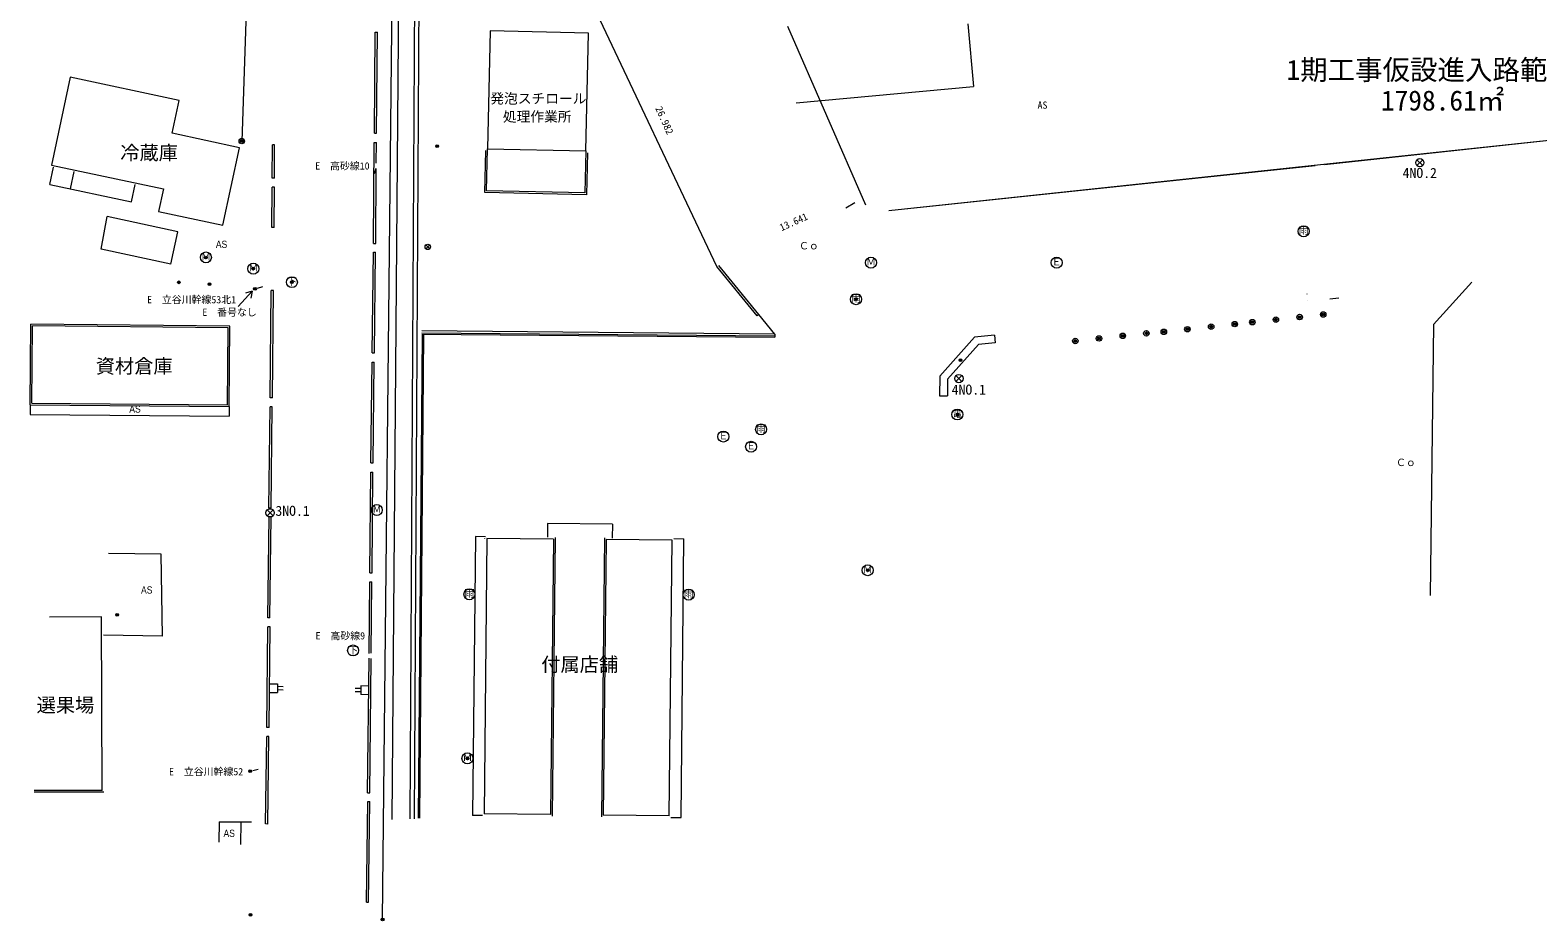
# Model space of a CAD drawing. Units: millimetres on the paper. Extents: x -41381735 to 995, y -187209857 to 638.
# Drawn here: x 238.7 to 513.2, y 216.2 to 378.5 of the extents above; entities that cross this region are included whole.
import ezdxf
from ezdxf.enums import TextEntityAlignment as Align

# ---------------------------------------------------------------- set-up
doc = ezdxf.new("R2010")
doc.units = ezdxf.units.MM
doc.header["$PDMODE"] = 32
doc.header["$PDSIZE"] = 0.5
doc.layers.add('_0-a_', color=7, linetype='Continuous')
for name, color, linetype, lineweight in [('_1-c_', 3, 'Continuous', 9), ('S-BGD', 7, 'Continuous', 13), ('S-STR-STR1', 7, 'Continuous', 13)]:
    doc.layers.add(name, color=color, linetype=linetype, lineweight=lineweight)
doc.styles.add('ＭＳ ゴシック', font='')
doc.styles.add('ＭＳ Ｐゴシック', font='')
doc.styles.get('ＭＳ ゴシック').set_extended_font_data('MS Gothic')
doc.styles.get('ＭＳ Ｐゴシック').set_extended_font_data('MS PGothic')

msp = doc.modelspace()

# ---------------------------------------------------------------- linework, layer by layer
at = {"layer": '_1-c_'}
for p, q in [((390.865, 346.556), (376.648, 379.11)), ((540.992, 361.111), (395.056, 345.528))]:
    msp.add_line(p, q, dxfattribs=at)
at = {"layer": 'S-BGD', "lineweight": 18}
for p, q in [((305.832, 389.298), (304.599, 234.695)), ((308.718, 386.779), (307.82, 234.784)), ((309.513, 385.941), (308.62, 234.779)), ((278.105, 383.648), (277.258, 358.243)), ((363.736, 335.377), (340.854, 383.752)), ((409.398, 379.616), (410.437, 368.164)), ((301.402, 359.696), (301.551, 378.063)), ((301.551, 378.063), (301.951, 378.059)), ((301.802, 359.693), (301.951, 378.059)), ((322.482, 378.32), (322.001, 356.843)), ((340.353, 377.92), (322.482, 378.32)), ((339.872, 356.443), (340.353, 377.92)), ((246.031, 369.886), (242.61, 353.885)), ((265.853, 365.649), (246.031, 369.886)), ((378.2, 365.24), (410.437, 368.164)), ((264.574, 359.663), (265.853, 365.649)), ((276.813, 357.047), (264.574, 359.663)), ((265.126, 360.907), (265.145, 360.903)), ((301.402, 359.696), (301.802, 359.693)), ((540.992, 361.111), (474.318, 353.9)), ((273.795, 342.929), (276.813, 357.047)), ((282.802, 351.483), (282.837, 357.577)), ((283.237, 357.575), (282.837, 357.577)), ((283.202, 351.481), (283.237, 357.575)), ((301.25, 339.621), (301.374, 358.003)), ((301.374, 358.003), (301.774, 358.001)), ((301.748, 354.211), (301.774, 358.001)), ((321.83, 349.191), (322.001, 356.843)), ((322.001, 356.843), (339.872, 356.443)), ((321.523, 348.898), (321.695, 356.549)), ((339.872, 356.443), (339.701, 348.791)), ((340.166, 356.136), (339.994, 348.485)), ((491.174, 354.841), (492.235, 353.78)), ((492.235, 354.841), (491.174, 353.78)), ((242.335, 350.358), (243.005, 353.493)), ((242.61, 353.885), (263, 349.526)), ((246.055, 349.562), (246.726, 352.698)), ((283.202, 351.481), (282.802, 351.483)), ((301.633, 353.225), (301.384, 352.256)), ((301.649, 339.619), (301.742, 353.212)), ((472.651, 353.76), (395.056, 345.528)), ((242.335, 350.358), (257.16, 347.189)), ((257.16, 347.189), (257.831, 350.324)), ((263, 349.526), (262.123, 345.424)), ((282.737, 342.498), (282.792, 349.848)), ((283.192, 349.845), (282.792, 349.848)), ((283.137, 342.495), (283.192, 349.845)), ((339.994, 348.485), (321.523, 348.898)), ((339.701, 348.791), (321.83, 349.191)), ((387.212, 346.098), (388.834, 347.054)), ((251.672, 338.575), (252.765, 344.484)), ((265.603, 341.721), (252.765, 344.484)), ((262.123, 345.424), (273.795, 342.929)), ((264.339, 335.85), (265.603, 341.721)), ((283.137, 342.495), (282.737, 342.498)), ((264.339, 335.85), (251.672, 338.575)), ((300.991, 319.661), (301.225, 338.023)), ((301.225, 338.023), (301.625, 338.018)), ((301.25, 339.621), (301.649, 339.619)), ((301.391, 319.656), (301.625, 338.018)), ((310.763, 339.323), (311.47, 338.616)), ((311.47, 339.323), (310.763, 338.616)), ((371.09, 326.392), (363.736, 335.377)), ((371.399, 326.645), (364.076, 335.592)), ((494.187, 324.861), (501.194, 332.549)), ((276.61, 328.103), (279.148, 330.939)), ((279.148, 330.939), (277.913, 330.533)), ((279.148, 330.939), (278.881, 329.666)), ((280.137, 331.476), (281.1, 331.745)), ((282.445, 311.473), (282.614, 331.043)), ((283.014, 331.04), (282.614, 331.043)), ((282.845, 311.47), (283.014, 331.04)), ((471.209, 330.366), (471.204, 330.406)), ((476.958, 329.612), (475.346, 329.448)), ((371.399, 326.645), (371.09, 326.392)), ((374.308, 323.091), (371.399, 326.645)), ((471.335, 329.294), (471.333, 329.294)), ((238.747, 310.23), (238.871, 324.877)), ((275.079, 324.551), (238.871, 324.877)), ((239.049, 310.528), (239.169, 324.574)), ((274.777, 324.254), (239.169, 324.574)), ((274.65, 310.225), (274.777, 324.254)), ((274.948, 309.922), (275.079, 324.551)), ((494.187, 324.861), (493.609, 275.47)), ((310.117, 323.092), (309.383, 234.932)), ((310.345, 323.09), (309.611, 234.93)), ((310.036, 323.333), (374.305, 322.763)), ((310.037, 323.093), (374.303, 322.523)), ((310.038, 323.733), (374.249, 323.164)), ((374.305, 322.763), (374.303, 322.523)), ((374.308, 323.091), (374.305, 322.763)), ((410.653, 322.551), (404.331, 315.452)), ((411.354, 321.184), (405.722, 314.887)), ((414.261, 322.914), (410.653, 322.551)), ((414.413, 321.48), (411.354, 321.184)), ((414.261, 322.914), (414.413, 321.48)), ((300.991, 319.661), (301.391, 319.656)), ((300.745, 299.642), (300.973, 317.995)), ((300.973, 317.995), (301.373, 317.99)), ((301.145, 299.637), (301.373, 317.99)), ((404.331, 315.452), (404.294, 311.847)), ((405.722, 314.887), (405.732, 311.855)), ((407.261, 315.524), (408.322, 314.463)), ((408.322, 315.524), (407.261, 314.463)), ((238.747, 310.23), (238.732, 308.476)), ((238.747, 310.23), (274.948, 309.922)), ((239.049, 310.528), (274.65, 310.225)), ((282.845, 311.47), (282.445, 311.473)), ((310.144, 311.442), (310.061, 311.717)), ((310.151, 312.246), (310.144, 311.442)), ((404.294, 311.847), (405.732, 311.855)), ((238.732, 308.476), (274.933, 308.168)), ((274.948, 309.922), (274.933, 308.168)), ((282.21, 291.402), (282.412, 309.836)), ((282.812, 309.832), (282.412, 309.836)), ((282.61, 291.398), (282.812, 309.832)), ((300.745, 299.642), (301.145, 299.637)), ((300.569, 279.597), (300.738, 297.971)), ((300.738, 297.971), (301.138, 297.968)), ((300.969, 279.593), (301.138, 297.968)), ((281.879, 291.059), (282.94, 289.998)), ((282.94, 291.059), (281.879, 289.998)), ((282.61, 291.398), (282.21, 291.402)), ((281.989, 271.435), (282.214, 289.818)), ((282.614, 289.813), (282.214, 289.818)), ((282.389, 271.43), (282.614, 289.813)), ((332.918, 288.575), (332.892, 286.075)), ((344.717, 288.452), (332.918, 288.575)), ((344.717, 288.452), (344.691, 285.952)), ((319.793, 286.212), (319.263, 235.42)), ((321.592, 286.193), (319.793, 286.212)), ((321.889, 285.89), (321.366, 235.698)), ((321.44, 285.945), (321.439, 285.845)), ((333.989, 285.764), (321.889, 285.89)), ((333.989, 285.764), (333.465, 235.572)), ((334.292, 286.061), (333.762, 235.268)), ((343.291, 285.967), (342.762, 235.175)), ((343.588, 285.664), (343.065, 235.471)), ((355.6, 285.539), (343.588, 285.664)), ((355.076, 235.346), (355.6, 285.539)), ((355.903, 285.836), (357.743, 285.816)), ((357.213, 235.024), (357.743, 285.816)), ((262.601, 282.99), (253.01, 283.121)), ((262.844, 268.101), (262.601, 282.99)), ((300.424, 264.934), (300.557, 277.972)), ((300.557, 277.972), (300.957, 277.968)), ((300.569, 279.597), (300.969, 279.593)), ((300.824, 264.963), (300.957, 277.968)), ((251.747, 271.565), (242.282, 271.536)), ((251.844, 239.987), (251.747, 271.565)), ((281.827, 251.412), (281.997, 269.754)), ((282.389, 271.43), (281.989, 271.435)), ((282.397, 269.75), (281.997, 269.754)), ((282.227, 251.409), (282.397, 269.75)), ((262.844, 268.101), (252.057, 268.241)), ((300.165, 239.529), (300.415, 264.054)), ((300.565, 239.524), (300.815, 264.017)), ((282.301, 259.4), (283.775, 259.386)), ((283.775, 259.386), (283.76, 257.795)), ((284.764, 258.266), (283.76, 258.291)), ((284.77, 258.866), (283.775, 258.89)), ((298.923, 258.518), (297.918, 258.542)), ((298.923, 259.008), (298.907, 257.427)), ((300.363, 258.993), (298.923, 259.008)), ((282.286, 257.808), (283.76, 257.795)), ((298.908, 257.918), (297.912, 257.942)), ((300.347, 257.412), (298.907, 257.427)), ((281.591, 233.861), (281.807, 249.78)), ((282.207, 249.775), (281.807, 249.78)), ((282.227, 251.409), (281.827, 251.412)), ((281.991, 233.856), (282.207, 249.775)), ((279.282, 243.597), (280.245, 243.866)), ((251.844, 239.987), (239.451, 239.949)), ((252.145, 239.688), (239.452, 239.649)), ((300.165, 239.529), (300.565, 239.524)), ((299.934, 219.601), (300.177, 237.968)), ((300.177, 237.968), (300.577, 237.963)), ((300.334, 219.596), (300.577, 237.963)), ((273.12, 234.268), (273.07, 230.549)), ((273.12, 234.268), (279.043, 234.282)), ((277.082, 234.278), (277.015, 230.143)), ((281.991, 233.856), (281.591, 233.861)), ((321.063, 235.401), (319.263, 235.42)), ((333.465, 235.572), (321.366, 235.698)), ((355.076, 235.346), (343.065, 235.471)), ((355.373, 235.043), (357.213, 235.024)), ((299.934, 219.601), (300.334, 219.596))]:
    msp.add_line(p, q, dxfattribs=at)
for centre, radius in [((277.258, 358.243), 0.5), ((491.705, 354.311), 0.75), ((470.56, 341.813), 1), ((270.729, 337.059), 1), ((311.117, 338.97), 0.5), ((279.352, 335.004), 1), ((391.79, 336.107), 1), ((425.591, 336.108), 1), ((286.379, 332.551), 1), ((389.066, 329.439), 1), ((469.825, 326.193), 0.5), ((474.12, 326.658), 0.5), ((445.095, 323.502), 0.5), ((449.391, 323.978), 0.5), ((453.717, 324.447), 0.5), ((458.011, 324.912), 0.5), ((461.205, 325.259), 0.5), ((465.5, 325.724), 0.5), ((428.986, 321.835), 0.5), ((433.303, 322.301), 0.5), ((437.629, 322.77), 0.5), ((441.924, 323.235), 0.5), ((407.792, 314.994), 0.75), ((407.511, 308.446), 1), ((364.921, 304.431), 1), ((371.784, 305.733), 1), ((369.967, 302.577), 1), ((282.409, 290.528), 0.75), ((301.84, 291.051), 1), ((391.198, 280.076), 1), ((318.692, 275.702), 1), ((358.594, 275.622), 1), ((297.517, 265.468), 1), ((318.335, 245.814), 1)]:
    msp.add_circle(centre, radius, dxfattribs=at)
at = {"layer": 'S-BGD'}
for p in [(277.258, 358.243), (312.831, 357.332), (270.729, 337.059), (279.352, 335.004), (265.783, 332.518), (271.372, 332.203), (286.379, 332.551), (279.655, 331.341), (389.066, 329.439), (474.12, 326.658), (449.391, 323.978), (453.717, 324.447), (458.011, 324.912), (458.011, 324.912), (461.205, 325.259), (465.5, 325.724), (469.825, 326.193), (428.986, 321.835), (433.303, 322.301), (437.629, 322.77), (441.924, 323.235), (445.095, 323.502), (408.107, 318.363), (407.567, 308.435), (391.198, 280.076), (391.198, 280.076), (254.557, 271.954), (318.335, 245.814), (318.335, 245.814), (278.8, 243.462)]:
    msp.add_point(p, dxfattribs=at)
at = {"layer": 'S-STR-STR1', "lineweight": 18}
msp.add_line((302.895, 216.467), (304.719, 395.156), dxfattribs=at)
at = {"layer": 'S-STR-STR1'}
for p in [(278.859, 217.336), (302.895, 216.467)]:
    msp.add_point(p, dxfattribs=at)

# ---------------------------------------------------------------- texts
at = {"layer": '_0-a_', "style": 'ＭＳ ゴシック'}
for s, rotation, p in [('26.982', 294.131, (352.135, 364.048)), ('13.641', 24.223, (375.67, 341.454))]:
    msp.add_text(s, height=1.32, rotation=rotation, dxfattribs=at).set_placement(p, align=Align.BOTTOM_LEFT)
at = {"layer": '_1-c_', "style": 'ＭＳ ゴシック'}
for s, p in [('1期工事仮設進入路範囲', (467.422, 368.292)), ('1798.61㎡', (484.611, 362.709))]:
    msp.add_text(s, height=3.666, dxfattribs=at).set_placement(p, align=Align.BOTTOM_LEFT)
at = {"layer": 'S-BGD'}
for s, height, style, p in [('発泡スチロール', 1.833, 'ＭＳ ゴシック', (322.493, 364.54)), ('AS', 1.32, 'ＭＳ ゴシック', (422.112, 363.742)), ('処理作業所', 1.833, 'ＭＳ ゴシック', (324.78, 361.229)), ('冷蔵庫', 2.566, 'ＭＳ ゴシック', (255.133, 354.061)), ('E\u3000高砂線10', 1.32, 'ＭＳ ゴシック', (290.624, 352.666)), ('4NO.2', 1.833, 'ＭＳ ゴシック', (488.574, 350.985)), ('雨', 1.32, 'ＭＳ ゴシック', (469.66, 340.913)), ('Ｍ', 1.32, 'ＭＳ ゴシック', (269.829, 336.159)), ('Ｃｏ', 1.32, 'ＭＳ ゴシック', (378.684, 338.122)), ('Ｍ', 1.32, 'ＭＳ ゴシック', (278.452, 334.104)), ('Ｍ', 1.32, 'ＭＳ ゴシック', (390.89, 335.207)), ('Ｅ', 1.32, 'ＭＳ ゴシック', (424.691, 335.208)), ('下', 1.32, 'ＭＳ ゴシック', (285.488, 331.632)), ('E\u3000立谷川幹線53北1', 1.32, 'ＭＳ ゴシック', (260.019, 328.311)), ('雨', 1.32, 'ＭＳ ゴシック', (388.166, 328.539)), ('E\u3000番号なし', 1.32, 'ＭＳ ゴシック', (270.078, 326.009)), ('資材倉庫', 2.566, 'ＭＳ Ｐゴシック', (250.674, 315.198)), ('4NO.1', 1.833, 'ＭＳ ゴシック', (406.492, 311.515)), ('電', 1.32, 'ＭＳ ゴシック', (406.611, 307.546)), ('Ｅ', 1.32, 'ＭＳ ゴシック', (364.021, 303.531)), ('雨', 1.32, 'ＭＳ ゴシック', (370.884, 304.833)), ('Ｅ', 1.32, 'ＭＳ ゴシック', (369.067, 301.677)), ('Ｃｏ', 1.32, 'ＭＳ ゴシック', (487.362, 298.655)), ('3NO.1', 1.833, 'ＭＳ ゴシック', (283.381, 289.435)), ('Ｍ', 1.32, 'ＭＳ ゴシック', (390.298, 279.176)), ('雨', 1.32, 'ＭＳ ゴシック', (317.792, 274.802)), ('雨', 1.32, 'ＭＳ ゴシック', (357.694, 274.722)), ('E\u3000高砂線9', 1.32, 'ＭＳ ゴシック', (290.702, 267.085)), ('下', 1.32, 'ＭＳ ゴシック', (296.621, 264.435)), ('付属店舗', 2.566, 'ＭＳ Ｐゴシック', (331.767, 260.87)), ('選果場', 2.566, 'ＭＳ Ｐゴシック', (239.909, 253.465)), ('Ｍ', 1.32, 'ＭＳ ゴシック', (317.435, 244.914)), ('E\u3000立谷川幹線52', 1.32, 'ＭＳ ゴシック', (264.016, 242.337))]:
    msp.add_text(s, height=height, dxfattribs=dict(at, style=style)).set_placement(p, align=Align.BOTTOM_LEFT)
at = {"layer": 'S-BGD', "style": 'ＭＳ Ｐゴシック', "width": 0.9}
for s, p in [('AS', (272.536, 338.388)), ('AS', (256.783, 308.384)), ('Ｍ', (301.025, 290.151)), ('AS', (258.915, 275.432)), ('AS', (273.929, 231.103))]:
    msp.add_text(s, height=1.32, dxfattribs=at).set_placement(p, align=Align.BOTTOM_LEFT)

doc.saveas('drawing.dxf')
